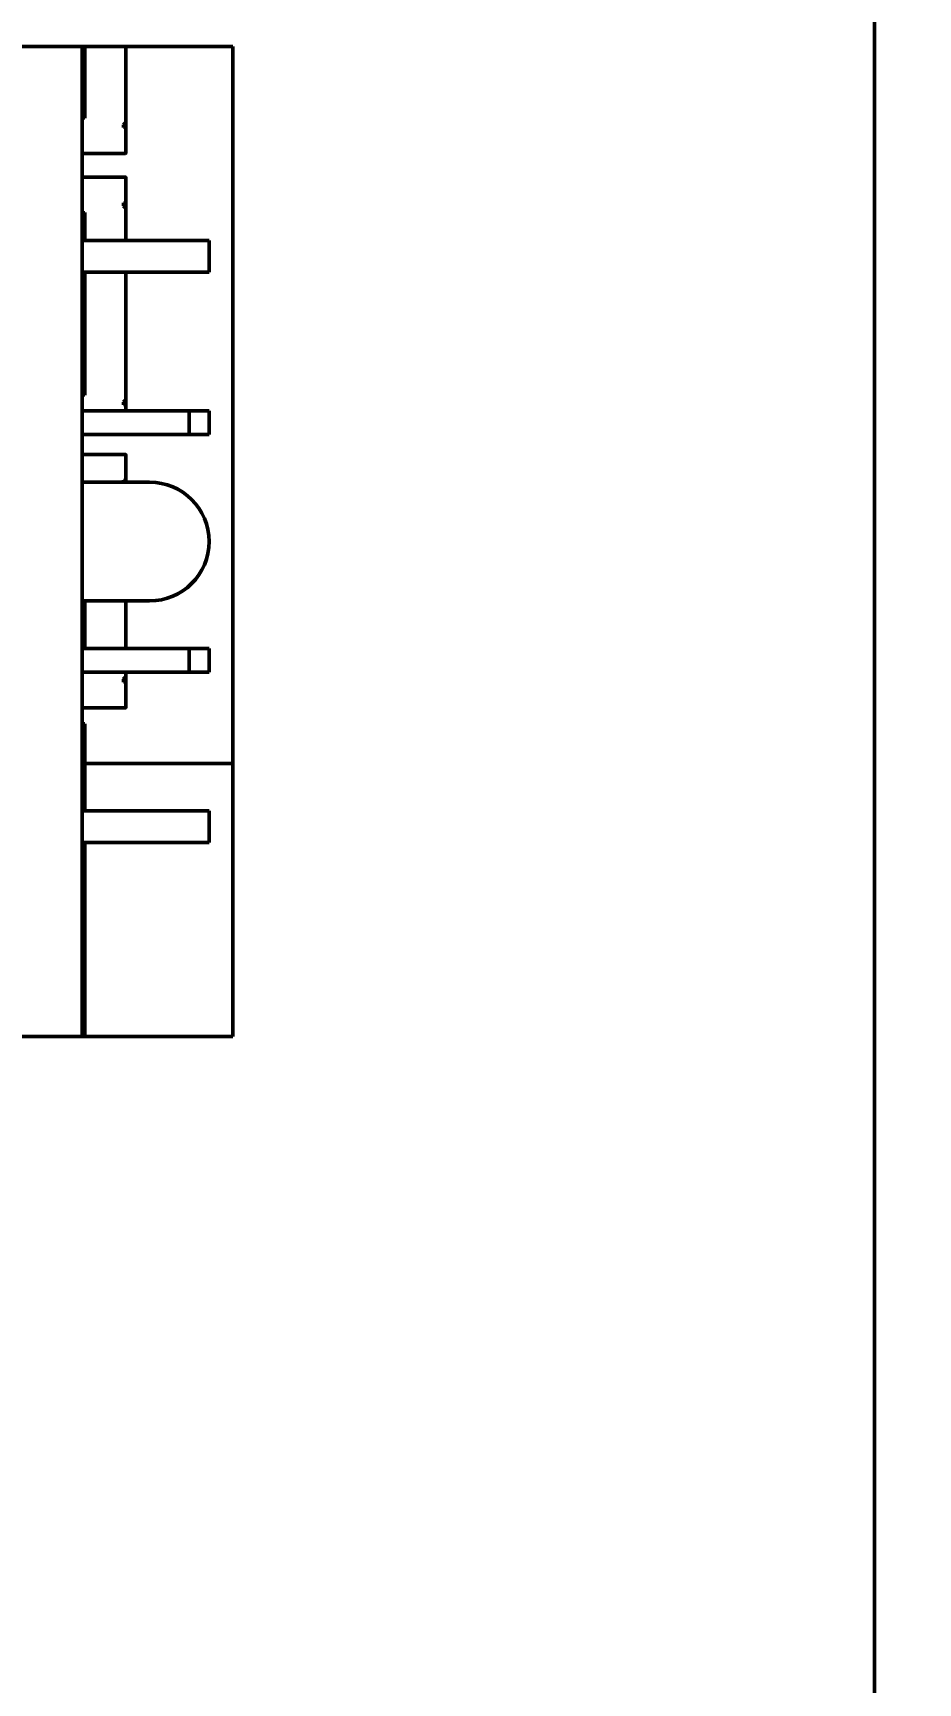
# Model space of a CAD drawing. Header units: millimetres. Extents: x 2121 to 4904, y 892 to 1933.
# Drawn here: x 2552.84 to 2564.01, y 1452.29 to 1473.11 of the extents above; entities that cross this region are included whole.
import ezdxf

# ---------------------------------------------------------------- set-up
doc = ezdxf.new("R2010")
doc.units = ezdxf.units.MM
doc.header["$LTSCALE"] = 1.8
doc.layers.add('외형선(ISO)', color=7, linetype='Continuous', lineweight=50)
doc.layers.add('치수(ISO)', color=7, linetype='Continuous', lineweight=25)
doc.styles.add('주 텍스트 (ISO)', font='')
doc.styles.get('주 텍스트 (ISO)').set_extended_font_data('Tahoma')
doc.dimstyles.new('기본값 (ISO)', dxfattribs={"dimscale": 1.8, "dimtxt": 3.5, "dimasz": 2.5, "dimexe": 3.175, "dimexo": 0, "dimgap": 0.762, "dimtad": 1, "dimrnd": 1e-08, "dimzin": 0, "dimtxsty": '주 텍스트 (ISO)', "dimcen": 0.09, "dimdle": 10, "dimclrd": 256, "dimclre": 256, "dimclrt": 256, "dimazin": 0, "dimtfac": 1.001486, "dimtmove": 0, "dimatfit": 3, "dimfxl": 1, "dimtolj": 1, "dimtzin": 0, "dimlwd": -1, "dimlwe": -1, "dimarcsym": 0})

# ---------------------------------------------------------------- blocks, each defined once
blk = doc.blocks.new('*D773')
at = {"layer": 'Defpoints', "color": 0}
for p in [(2549.237, 1684.495), (2553.512, 1300.495), (2585.504, 1300.495)]:
    blk.add_point(p, dxfattribs=at)
at = {"layer": '치수(ISO)', "color": 7}
for p, q in [((2549.237, 1684.495), (2591.219, 1684.495)), ((2585.504, 1679.995), (2585.504, 1304.995)), ((2553.512, 1300.495), (2591.219, 1300.495))]:
    blk.add_line(p, q, dxfattribs=at)
for points in [[(2586.254, 1679.995), (2584.754, 1679.995), (2585.504, 1684.495)], [(2584.754, 1304.995), (2586.254, 1304.995), (2585.504, 1300.495)]]:
    blk.add_solid(points, dxfattribs=at)
at = {"layer": '치수(ISO)', "color": 7, "insert": (2580.838, 1492.495), "char_height": 6.3, "attachment_point": 5, "rotation": 90, "style": '주 텍스트 (ISO)'}
blk.add_mtext('\\A1;384', dxfattribs=at)

msp = doc.modelspace()

# ---------------------------------------------------------------- linework, layer by layer
at = {"layer": '외형선(ISO)', "color": 7}
for p, q in [((2563.462, 1428.495), (2563.462, 1656.495)), ((2563.462, 1476.295), (2563.462, 1427.495)), ((2536.262, 1472.945), (2555.362, 1472.945)), ((2553.462, 1472.945), (2553.462, 1460.445)), ((2553.492, 1472.043), (2553.492, 1472.945)), ((2554.012, 1472.945), (2554.012, 1471.986)), ((2555.362, 1472.945), (2555.362, 1460.445)), ((2553.492, 1472.045), (2553.467, 1472.045)), ((2554.012, 1471.986), (2553.982, 1471.956)), ((2553.982, 1471.955), (2554.007, 1471.98)), ((2553.982, 1471.956), (2553.982, 1471.923)), ((2554.007, 1471.925), (2553.982, 1471.925)), ((2554.007, 1471.98), (2554.012, 1471.985)), ((2554.012, 1471.985), (2554.012, 1471.92)), ((2554.012, 1471.92), (2554.012, 1471.6)), ((2554.007, 1471.595), (2553.467, 1471.595)), ((2553.467, 1471.295), (2554.007, 1471.295)), ((2554.012, 1471.29), (2554.012, 1470.97)), ((2553.982, 1470.968), (2553.982, 1470.935)), ((2553.982, 1470.965), (2554.007, 1470.965)), ((2554.012, 1470.97), (2554.012, 1470.905)), ((2553.492, 1470.845), (2553.467, 1470.845)), ((2553.492, 1470.495), (2553.492, 1470.848)), ((2553.982, 1470.935), (2554.012, 1470.905)), ((2554.007, 1470.91), (2553.982, 1470.935)), ((2554.012, 1470.905), (2554.007, 1470.91)), ((2554.012, 1470.905), (2554.012, 1470.495)), ((2554.312, 1470.495), (2553.462, 1470.495)), ((2554.312, 1470.495), (2555.062, 1470.495)), ((2555.062, 1470.095), (2555.062, 1470.495)), ((2554.312, 1470.095), (2553.462, 1470.095)), ((2553.492, 1468.543), (2553.492, 1470.095)), ((2554.012, 1470.095), (2554.012, 1468.486)), ((2554.312, 1470.095), (2555.062, 1470.095)), ((2553.492, 1468.545), (2553.467, 1468.545)), ((2554.012, 1468.486), (2553.982, 1468.456)), ((2553.982, 1468.455), (2554.007, 1468.48)), ((2553.982, 1468.456), (2553.982, 1468.423)), ((2554.007, 1468.48), (2554.012, 1468.485)), ((2554.012, 1468.485), (2554.012, 1468.42)), ((2554.812, 1468.345), (2553.462, 1468.345)), ((2554.007, 1468.425), (2553.982, 1468.425)), ((2554.012, 1468.42), (2554.012, 1468.345)), ((2554.812, 1468.045), (2554.812, 1468.345)), ((2554.812, 1468.345), (2555.062, 1468.345)), ((2555.062, 1468.345), (2555.062, 1468.045)), ((2554.812, 1468.045), (2553.462, 1468.045)), ((2555.062, 1468.045), (2554.812, 1468.045)), ((2553.467, 1467.795), (2554.007, 1467.795)), ((2554.012, 1467.79), (2554.012, 1467.47)), ((2553.462, 1467.445), (2554.312, 1467.445)), ((2553.982, 1467.468), (2553.982, 1467.445)), ((2553.982, 1467.465), (2554.007, 1467.465)), ((2554.012, 1467.47), (2554.012, 1467.445)), ((2554.312, 1465.945), (2553.462, 1465.945)), ((2553.492, 1465.345), (2553.492, 1465.945)), ((2554.012, 1465.945), (2554.012, 1465.345)), ((2554.812, 1465.345), (2553.462, 1465.345)), ((2554.812, 1465.045), (2554.812, 1465.345)), ((2554.812, 1465.345), (2555.062, 1465.345)), ((2555.062, 1465.345), (2555.062, 1465.045)), ((2554.812, 1465.045), (2553.462, 1465.045)), ((2553.492, 1465.043), (2553.492, 1465.045)), ((2554.012, 1464.986), (2553.982, 1464.956)), ((2553.982, 1464.955), (2554.007, 1464.98)), ((2553.982, 1464.956), (2553.982, 1464.923)), ((2554.007, 1464.925), (2553.982, 1464.925)), ((2554.007, 1464.98), (2554.012, 1464.985)), ((2554.012, 1465.045), (2554.012, 1464.986)), ((2554.012, 1464.985), (2554.012, 1464.92)), ((2554.012, 1464.92), (2554.012, 1464.6)), ((2555.062, 1465.045), (2554.812, 1465.045)), ((2554.007, 1464.595), (2553.467, 1464.595)), ((2553.492, 1464.395), (2553.462, 1464.395)), ((2553.492, 1463.295), (2553.492, 1464.395)), ((2555.362, 1463.895), (2553.492, 1463.895)), ((2554.312, 1463.295), (2553.462, 1463.295)), ((2554.312, 1463.295), (2555.062, 1463.295)), ((2555.062, 1462.895), (2555.062, 1463.295)), ((2554.312, 1462.895), (2553.462, 1462.895)), ((2553.492, 1460.445), (2553.492, 1462.895)), ((2554.312, 1462.895), (2555.062, 1462.895)), ((2555.362, 1460.445), (2536.262, 1460.445))]:
    msp.add_line(p, q, dxfattribs=at)
for centre, radius, start, end in [((2553.467, 1472.04), 0.005, 90, 180), ((2554.007, 1471.92), 0.005, 0, 90), ((2553.467, 1471.6), 0.005, 180, 270), ((2554.007, 1471.6), 0.005, 270, 0), ((2553.467, 1471.29), 0.005, 90, 180), ((2554.007, 1471.29), 0.005, 0, 90), ((2554.007, 1470.97), 0.005, 270, 0), ((2553.467, 1470.85), 0.005, 180, 270), ((2553.467, 1468.54), 0.005, 90, 180), ((2554.007, 1468.42), 0.005, 0, 90), ((2553.467, 1467.79), 0.005, 90, 180), ((2554.007, 1467.79), 0.005, 0, 90), ((2554.007, 1467.47), 0.005, 270, 0), ((2554.312, 1466.695), 0.75, 270, 90), ((2553.467, 1465.04), 0.005, 90, 180), ((2554.007, 1464.92), 0.005, 0, 90), ((2553.467, 1464.6), 0.005, 180, 270), ((2554.007, 1464.6), 0.005, 270, 0)]:
    msp.add_arc(centre, radius, start, end, dxfattribs=at)
for points in [[(2553.492, 1472.041), (2553.492, 1472.041), (2553.492, 1472.042), (2553.492, 1472.043)], [(2553.982, 1471.923), (2553.982, 1471.922), (2553.982, 1471.921), (2553.982, 1471.921)], [(2553.982, 1470.97), (2553.982, 1470.97), (2553.982, 1470.969), (2553.982, 1470.968)], [(2553.492, 1470.848), (2553.492, 1470.849), (2553.492, 1470.85), (2553.492, 1470.85)], [(2553.492, 1468.541), (2553.492, 1468.541), (2553.492, 1468.542), (2553.492, 1468.543)], [(2553.982, 1468.423), (2553.982, 1468.422), (2553.982, 1468.421), (2553.982, 1468.421)], [(2553.982, 1467.47), (2553.982, 1467.47), (2553.982, 1467.469), (2553.982, 1467.468)], [(2553.492, 1465.041), (2553.492, 1465.041), (2553.492, 1465.042), (2553.492, 1465.043)], [(2553.982, 1464.923), (2553.982, 1464.922), (2553.982, 1464.921), (2553.982, 1464.921)]]:
    msp.add_open_spline(points, degree=3, dxfattribs=at)

# ---------------------------------------------------------------- dimensions: what is measured, and where the dimension line sits
at = {"layer": '치수(ISO)', "color": 7}
dim = msp.add_linear_dim(base=(2585.504, 1300.495), p1=(2549.237, 1684.495), p2=(2553.512, 1300.495), angle=90, dimstyle='기본값 (ISO)', override={"dimzin": 8, "dimdsep": 46, "dimclrd": 7, "dimclre": 7, "dimclrt": 7, "dimtofl": 0, "dimatfit": 1}, dxfattribs=at)
dim.commit()
dim.dimension.update_dxf_attribs({"geometry": '*D773', "text_midpoint": (2580.838, 1492.495)})

doc.saveas('drawing.dxf')
